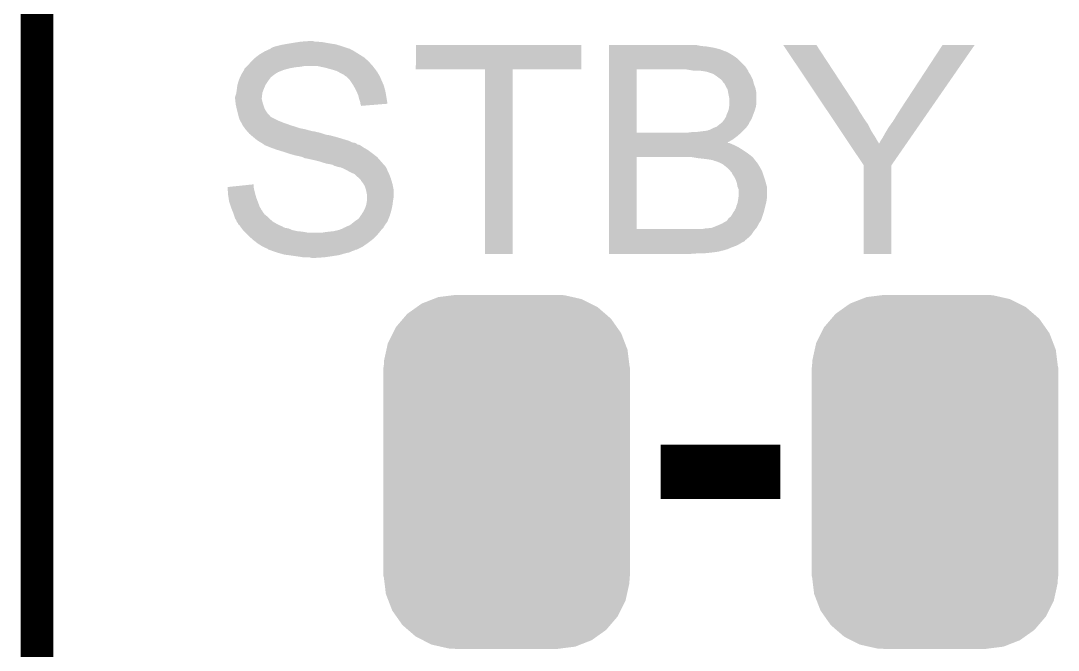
# Model space of a CAD drawing. Extents: x -4.2 to 27.1, y -3.9 to 55.1.
# Drawn here: x -1.346 to 3.496, y 22.333 to 25.269 of the extents above; entities that cross this region are included whole.
import ezdxf

# ---------------------------------------------------------------- set-up
doc = ezdxf.new("R2010")
doc.units = 0
doc.layers.get('0').update_dxf_attribs({"linetype": 'CONTINUOUS'})
for name, color, linetype in [('MCP2517FD_CLICK_GKO', 5, 'CONTINUOUS'), ('MCP2517FD_CLICK_GTO', 14, 'CONTINUOUS'), ('MCP2517FD_CLICK_GTS', 12, 'CONTINUOUS')]:
    doc.layers.add(name, color=color, linetype=linetype)

# ---------------------------------------------------------------- blocks, each defined once
blk = doc.blocks.new('CUSTOM_99')
for points in [[(-0.319526, 0.815068), (-0.250324, 0.823868), (0.308548, 0.815068), (0.269384, 0.823868)], [(-0.250324, 0.823868), (-0.23749, 0.8255), (0.269384, 0.823868), (0.23749, 0.8255)], [(-0.419776, 0.768546), (-0.39657, 0.785018), (0.42393, 0.768546), (0.391218, 0.785018)], [(-0.39657, 0.785018), (-0.343448, 0.805738), (0.391218, 0.785018), (0.350068, 0.805738)], [(-0.343448, 0.805738), (-0.319526, 0.815068), (0.350068, 0.805738), (0.308548, 0.815068)], [(-0.483376, 0.714526), (-0.464004, 0.73715), (0.486544, 0.714526), (0.460322, 0.73715)], [(-0.464004, 0.73715), (-0.419776, 0.768546), (0.460322, 0.73715), (0.42393, 0.768546)], [(-0.51779, 0.674334), (-0.483376, 0.714526), (0.514848, 0.674334), (0.486544, 0.714526)], [(-0.554702, 0.600332), (-0.53147, 0.64691), (0.552124, 0.600332), (0.534158, 0.64691)], [(-0.53147, 0.64691), (-0.51779, 0.674334), (0.534158, 0.64691), (0.514848, 0.674334)], [(-0.561454, 0.569754), (-0.554702, 0.600332), (0.563916, 0.569754), (0.552124, 0.600332)], [(-0.57253, 0.51958), (-0.561454, 0.569754), (0.570106, 0.51958), (0.563916, 0.569754)], [(-0.57531, -0.48768), (-0.57531, 0.48768), (0.57531, -0.48768), (0.57531, 0.48768)], [(-0.57404, 0.48768), (-0.57253, 0.51958), (0.57404, 0.48768), (0.570106, 0.51958)], [(-0.570104, -0.51958), (-0.57404, -0.48768), (0.57253, -0.51958), (0.57404, -0.48768)], [(-0.563916, -0.569754), (-0.570104, -0.51958), (0.561452, -0.569754), (0.57253, -0.51958)], [(-0.552122, -0.600332), (-0.563916, -0.569754), (0.554702, -0.600332), (0.561452, -0.569754)], [(-0.534158, -0.64691), (-0.552122, -0.600332), (0.531468, -0.64691), (0.554702, -0.600332)], [(-0.514846, -0.674334), (-0.534158, -0.64691), (0.51779, -0.674334), (0.531468, -0.64691)], [(-0.486544, -0.714526), (-0.514846, -0.674334), (0.483374, -0.714526), (0.51779, -0.674334)], [(-0.46032, -0.73715), (-0.486544, -0.714526), (0.464004, -0.73715), (0.483374, -0.714526)], [(-0.42393, -0.768546), (-0.46032, -0.73715), (0.419774, -0.768546), (0.464004, -0.73715)], [(-0.391216, -0.785018), (-0.42393, -0.768546), (0.39657, -0.785018), (0.419774, -0.768546)], [(-0.350068, -0.805738), (-0.391216, -0.785018), (0.343446, -0.805738), (0.39657, -0.785018)], [(-0.308546, -0.815068), (-0.350068, -0.805738), (0.319526, -0.815068), (0.343446, -0.805738)], [(-0.269384, -0.823868), (-0.308546, -0.815068), (0.250322, -0.823868), (0.319526, -0.815068)], [(-0.23749, -0.8255), (-0.269384, -0.823868), (0.23749, -0.8255), (0.250322, -0.823868)]]:
    blk.add_solid(points)

msp = doc.modelspace()

# ---------------------------------------------------------------- linework, layer by layer
at = {"layer": 'MCP2517FD_CLICK_GKO', "const_width": 0.1524}
msp.add_lwpolyline([(-1.27, -3.81), (-1.27, 37.80028)], dxfattribs=at)
at = {"layer": 'MCP2517FD_CLICK_GTO', "const_width": 0.254}
msp.add_lwpolyline([(1.64084, 23.1648), (2.19964, 23.1648)], dxfattribs=at)
at = {"layer": 'MCP2517FD_CLICK_GTO'}
for points in [[(-0.197106, 25.13076), (-0.185936, 25.135838), (0.203198, 25.13076), (0.193044, 25.135838)], [(-0.185936, 25.135838), (-0.180358, 25.138374), (0.193044, 25.135838), (0.190506, 25.138374)], [(-0.180358, 25.138374), (-0.180346, 25.13838), (0.190506, 25.138374), (0.187964, 25.13838)], [(-0.180346, 25.13838), (-0.18034, 25.138382), (0.187964, 25.13838), (0.187958, 25.138382)], [(-0.18034, 25.138382), (-0.177796, 25.140922), (0.187958, 25.138382), (0.180338, 25.140922)], [(-0.177796, 25.140922), (-0.167638, 25.146), (0.180338, 25.140922), (0.165102, 25.146)], [(-0.167638, 25.146), (-0.16002, 25.148538), (0.165102, 25.146), (0.157488, 25.148538)], [(-0.16002, 25.148538), (-0.160014, 25.14854), (0.157488, 25.148538), (0.15748, 25.14854)], [(-0.160014, 25.14854), (-0.12954, 25.15616), (0.15748, 25.14854), (0.132718, 25.15616)], [(-0.12954, 25.15616), (-0.11557, 25.1587), (0.132718, 25.15616), (0.124462, 25.1587)], [(-0.11557, 25.1587), (-0.1016, 25.16124), (0.124462, 25.1587), (0.107952, 25.16124)], [(-0.1016, 25.16124), (-0.08636, 25.16378), (0.107952, 25.16124), (0.09144, 25.16378)], [(-0.08636, 25.16378), (-0.07112, 25.16632), (0.09144, 25.16378), (0.07747, 25.16632)], [(-0.07112, 25.16632), (-0.054612, 25.16886), (0.07747, 25.16632), (0.0635, 25.16886)], [(-0.054612, 25.16886), (-0.038102, 25.1714), (0.0635, 25.16886), (0.03556, 25.1714)], [(-0.038102, 25.1714), (-0.00257, 25.173938), (0.025404, 25.1714), (0.017782, 25.173938)], [(-0.00257, 25.173938), (-0.002542, 25.17394), (0.017782, 25.173938), (-0.002542, 25.17394)], [(0.49784, 25.041882), (0.49786, 25.156138), (1.269978, 25.041882), (1.27, 25.156138)], [(0.49786, 25.156138), (0.497862, 25.15616), (1.27, 25.156138), (0.497862, 25.15616)], [(1.39956, 25.15108), (1.399562, 25.15616), (1.8288, 25.15108), (1.803402, 25.15616)], [(1.39956, 25.14854), (1.39956, 25.15108), (1.85674, 25.14854), (1.8288, 25.15108)], [(1.39956, 25.14346), (1.39956, 25.14854), (1.88722, 25.14346), (1.85674, 25.14854)], [(1.39956, 25.135838), (1.39956, 25.14346), (1.917702, 25.135838), (1.88722, 25.14346)], [(1.39956, 25.12568), (1.39956, 25.135838), (1.943104, 25.12568), (1.917702, 25.135838)], [(2.212386, 25.15615), (2.21238, 25.156156), (2.367284, 25.15615), (2.21238, 25.156156)], [(2.409676, 24.861516), (2.212386, 25.15615), (2.56032, 24.861516), (2.367284, 25.15615)], [(2.7686, 24.86914), (2.956546, 25.156124), (2.907714, 24.86914), (3.106396, 25.156124)], [(2.956546, 25.156124), (2.95657, 25.15616), (3.106396, 25.156124), (2.95657, 25.15616)], [(-0.26924, 25.07996), (-0.256538, 25.09266), (0.27686, 25.07996), (0.262348, 25.09266)], [(-0.256538, 25.09266), (-0.250008, 25.09774), (0.262348, 25.09266), (0.256542, 25.09774)], [(-0.250008, 25.09774), (-0.233678, 25.110442), (0.256542, 25.09774), (0.236218, 25.110442)], [(-0.233678, 25.110442), (-0.212512, 25.12314), (0.236218, 25.110442), (0.2159, 25.12314)], [(-0.212512, 25.12314), (-0.208278, 25.12568), (0.2159, 25.12314), (0.211666, 25.12568)], [(-0.208278, 25.12568), (-0.197106, 25.13076), (0.211666, 25.12568), (0.203198, 25.13076)], [(1.399558, 25.0571), (1.39956, 25.092658), (2.03454, 25.0571), (1.998982, 25.092658)], [(1.39956, 25.125678), (1.39956, 25.12568), (1.945644, 25.125678), (1.943104, 25.12568)], [(1.39956, 25.1206), (1.39956, 25.125678), (1.955798, 25.1206), (1.945644, 25.125678)], [(1.39956, 25.105362), (1.39956, 25.1206), (1.9812, 25.105362), (1.955798, 25.1206)], [(1.39956, 25.092658), (1.39956, 25.105362), (1.998982, 25.092658), (1.9812, 25.105362)], [(-0.309882, 25.02916), (-0.303788, 25.03932), (-0.144782, 25.02916), (-0.119382, 25.03932)], [(-0.303788, 25.03932), (-0.30226, 25.041864), (-0.119382, 25.03932), (-0.110054, 25.041864)], [(-0.30226, 25.041864), (-0.302254, 25.044406), (-0.110054, 25.041864), (-0.100732, 25.044406)], [(-0.302254, 25.044406), (-0.29972, 25.04694), (-0.100732, 25.044406), (-0.09144, 25.04694)], [(-0.29972, 25.04694), (-0.29464, 25.05202), (-0.09144, 25.04694), (-0.0635, 25.05202)], [(-0.29464, 25.05202), (-0.2921, 25.05456), (-0.0635, 25.05202), (-0.038098, 25.05456)], [(-0.2921, 25.05456), (-0.28956, 25.0571), (-0.038098, 25.05456), (-0.025402, 25.0571)], [(-0.28956, 25.0571), (-0.289558, 25.057102), (0.29718, 25.0571), (0.297178, 25.057102)], [(-0.289558, 25.057102), (-0.28448, 25.06218), (0.297178, 25.057102), (0.292666, 25.06218)], [(-0.28448, 25.06218), (-0.271782, 25.077418), (0.292666, 25.06218), (0.27912, 25.077418)], [(-0.271782, 25.077418), (-0.26924, 25.07996), (0.27912, 25.077418), (0.27686, 25.07996)], [(0.076202, 25.04948), (0.040638, 25.0571), (0.303106, 25.04948), (0.29718, 25.0571)], [(0.10414, 25.04186), (0.076202, 25.04948), (0.309032, 25.04186), (0.303106, 25.04948)], [(0.129538, 25.034242), (0.10414, 25.04186), (0.314956, 25.034242), (0.309032, 25.04186)], [(0.820398, 25.04186), (0.49784, 25.041882), (1.269978, 25.04186), (1.269978, 25.041882)], [(0.8204, 25.041838), (0.820398, 25.04186), (0.94996, 25.041838), (1.269978, 25.04186)], [(0.82042, 24.180822), (0.8204, 25.041838), (0.949938, 24.180822), (0.94996, 25.041838)], [(1.399552, 24.747242), (1.399558, 25.04186), (1.52908, 24.747242), (1.529102, 25.04186)], [(1.399558, 25.04186), (1.399558, 25.0571), (2.0447, 25.04186), (2.03454, 25.0571)], [(1.790702, 25.03678), (1.760222, 25.04186), (2.048086, 25.03678), (2.0447, 25.04186)], [(1.83642, 25.03424), (1.8161, 25.03678), (2.049778, 25.03424), (2.048086, 25.03678)], [(-0.329948, 24.98598), (-0.32766, 24.993602), (-0.19304, 24.98598), (-0.187324, 24.993602)], [(-0.32766, 24.993602), (-0.322018, 25.006298), (-0.187324, 24.993602), (-0.177802, 25.006298)], [(-0.322018, 25.006298), (-0.319758, 25.01138), (-0.177802, 25.006298), (-0.17018, 25.01138)], [(-0.319758, 25.01138), (-0.31863, 25.013918), (-0.17018, 25.01138), (-0.16764, 25.013918)], [(-0.31863, 25.013918), (-0.3175, 25.01646), (-0.16764, 25.013918), (-0.164252, 25.01646)], [(-0.3175, 25.01646), (-0.314454, 25.02154), (-0.164252, 25.01646), (-0.15748, 25.02154)], [(-0.314454, 25.02154), (-0.309882, 25.02916), (-0.15748, 25.02154), (-0.144782, 25.02916)], [(0.12955, 25.034236), (0.129538, 25.034242), (0.31496, 25.034236), (0.314956, 25.034242)], [(0.133988, 25.0317), (0.12955, 25.034236), (0.314982, 25.0317), (0.31496, 25.034236)], [(0.134012, 25.031686), (0.133988, 25.0317), (0.317506, 25.031686), (0.314982, 25.0317)], [(0.147322, 25.02408), (0.134012, 25.031686), (0.321312, 25.02408), (0.317506, 25.031686)], [(0.152398, 25.021542), (0.147322, 25.02408), (0.32258, 25.021542), (0.321312, 25.02408)], [(0.162556, 25.016462), (0.152398, 25.021542), (0.325628, 25.016462), (0.32258, 25.021542)], [(0.16764, 25.011382), (0.162556, 25.016462), (0.328676, 25.011382), (0.325628, 25.016462)], [(0.172716, 25.008842), (0.16764, 25.011382), (0.330198, 25.008842), (0.328676, 25.011382)], [(0.172722, 25.008838), (0.172716, 25.008842), (0.3302, 25.008838), (0.330198, 25.008842)], [(0.190498, 24.991062), (0.172722, 25.008838), (0.33782, 24.991062), (0.3302, 25.008838)], [(0.1905, 24.99106), (0.190498, 24.991062), (0.33782, 24.99106), (0.33782, 24.991062)], [(0.20574, 24.9682), (0.1905, 24.99106), (0.347982, 24.9682), (0.33782, 24.99106)], [(1.836444, 25.034236), (1.83642, 25.03424), (2.04978, 25.034236), (2.049778, 25.03424)], [(1.85166, 25.0317), (1.836444, 25.034236), (2.049784, 25.0317), (2.04978, 25.034236)], [(1.851684, 25.031694), (1.85166, 25.0317), (2.049784, 25.031694), (2.049784, 25.0317)], [(1.861818, 25.02916), (1.851684, 25.031694), (2.051474, 25.02916), (2.049784, 25.031694)], [(1.877052, 25.024082), (1.861818, 25.02916), (2.05486, 25.024082), (2.051474, 25.02916)], [(1.884684, 25.021538), (1.877052, 25.024082), (2.056388, 25.021538), (2.05486, 25.024082)], [(1.89992, 25.01138), (1.884684, 25.021538), (2.06248, 25.01138), (2.056388, 25.021538)], [(1.92024, 24.996138), (1.89992, 25.01138), (2.070102, 24.996138), (2.06248, 25.01138)], [(1.92786, 24.98852), (1.92024, 24.996138), (2.072008, 24.98852), (2.070102, 24.996138)], [(1.932942, 24.980898), (1.92786, 24.98852), (2.073912, 24.980898), (2.072008, 24.98852)], [(-0.339998, 24.932638), (-0.33782, 24.94788), (-0.21844, 24.932638), (-0.212726, 24.94788)], [(-0.33782, 24.94788), (-0.337186, 24.95296), (-0.212726, 24.94788), (-0.21082, 24.95296)], [(-0.337186, 24.95296), (-0.33528, 24.968202), (-0.21082, 24.95296), (-0.204288, 24.968202)], [(-0.33528, 24.968202), (-0.33452, 24.97074), (-0.204288, 24.968202), (-0.2032, 24.97074)], [(-0.33452, 24.97074), (-0.329948, 24.98598), (-0.2032, 24.97074), (-0.19304, 24.98598)], [(0.21844, 24.94534), (0.20574, 24.9682), (0.354216, 24.94534), (0.347982, 24.9682)], [(0.220698, 24.940262), (0.21844, 24.94534), (0.3556, 24.940262), (0.354216, 24.94534)], [(0.2286, 24.922482), (0.220698, 24.940262), (0.358834, 24.922482), (0.3556, 24.940262)], [(1.938022, 24.975818), (1.932942, 24.980898), (2.075182, 24.975818), (2.073912, 24.980898)], [(1.938022, 24.975816), (1.938022, 24.975818), (2.075184, 24.975816), (2.075182, 24.975818)], [(1.94564, 24.960582), (1.938022, 24.975816), (2.080896, 24.960582), (2.075184, 24.975816)], [(1.94869, 24.955498), (1.94564, 24.960582), (2.0828, 24.955498), (2.080896, 24.960582)], [(1.95326, 24.947878), (1.94869, 24.955498), (2.084324, 24.947878), (2.0828, 24.955498)], [(1.9558, 24.93264), (1.95326, 24.947878), (2.087372, 24.93264), (2.084324, 24.947878)], [(-0.34544, 24.909778), (-0.345438, 24.914862), (-0.22098, 24.909778), (-0.220416, 24.914862)], [(-0.34544, 24.902162), (-0.34544, 24.909778), (-0.22098, 24.902162), (-0.22098, 24.909778)], [(-0.345438, 24.902158), (-0.34544, 24.902162), (-0.22098, 24.902158), (-0.22098, 24.902162)], [(-0.345438, 24.914862), (-0.34036, 24.930102), (-0.220416, 24.914862), (-0.218722, 24.930102)], [(-0.343182, 24.881842), (-0.345438, 24.902158), (-0.2159, 24.881842), (-0.22098, 24.902158)], [(-0.34036, 24.930102), (-0.339998, 24.932638), (-0.218722, 24.930102), (-0.21844, 24.932638)], [(0.231142, 24.91232), (0.2286, 24.922482), (0.36068, 24.91232), (0.358834, 24.922482)], [(0.233682, 24.90216), (0.231142, 24.91232), (0.362366, 24.90216), (0.36068, 24.91232)], [(0.238758, 24.886922), (0.233682, 24.90216), (0.364894, 24.886922), (0.362366, 24.90216)], [(1.95631, 24.930098), (1.9558, 24.93264), (2.08788, 24.930098), (2.087372, 24.93264)], [(1.96088, 24.907238), (1.95631, 24.930098), (2.08788, 24.907238), (2.08788, 24.930098)], [(1.96088, 24.884378), (1.96088, 24.907238), (2.08788, 24.884378), (2.08788, 24.907238)], [(-0.3429, 24.879302), (-0.343182, 24.881842), (-0.215052, 24.879302), (-0.2159, 24.881842)], [(-0.340076, 24.8666), (-0.3429, 24.879302), (-0.21082, 24.8666), (-0.215052, 24.879302)], [(-0.33782, 24.85644), (-0.340076, 24.8666), (-0.206754, 24.85644), (-0.21082, 24.8666)], [(-0.337184, 24.853898), (-0.33782, 24.85644), (-0.205738, 24.853898), (-0.206754, 24.85644)], [(-0.333374, 24.838658), (-0.337184, 24.853898), (-0.195578, 24.838658), (-0.205738, 24.853898)], [(0.23876, 24.881838), (0.238758, 24.886922), (0.365736, 24.881838), (0.364894, 24.886922)], [(0.23876, 24.879306), (0.23876, 24.881838), (0.334644, 24.879306), (0.365736, 24.881838)], [(0.241294, 24.876766), (0.23876, 24.879306), (0.303456, 24.876766), (0.334644, 24.879306)], [(0.2413, 24.871704), (0.241294, 24.876766), (0.2413, 24.871704), (0.303456, 24.876766)], [(1.95326, 24.8412), (1.956644, 24.85136), (2.076448, 24.8412), (2.08026, 24.85136)], [(1.956644, 24.85136), (1.958338, 24.856438), (2.08026, 24.85136), (2.08171, 24.856438)], [(1.958338, 24.856438), (1.960152, 24.869138), (2.08171, 24.856438), (2.08534, 24.869138)], [(1.960152, 24.869138), (1.96088, 24.87422), (2.08534, 24.869138), (2.086186, 24.87422)], [(1.96088, 24.87422), (1.96088, 24.884378), (2.086186, 24.87422), (2.08788, 24.884378)], [(2.41138, 24.858974), (2.409676, 24.861516), (2.560326, 24.858974), (2.56032, 24.861516)], [(2.413078, 24.856436), (2.41138, 24.858974), (2.562862, 24.856436), (2.560326, 24.858974)], [(2.41988, 24.846278), (2.413078, 24.856436), (2.567942, 24.846278), (2.562862, 24.856436)], [(2.430084, 24.83104), (2.41988, 24.846278), (2.5781, 24.83104), (2.567942, 24.846278)], [(2.74574, 24.83358), (2.7686, 24.86914), (2.883096, 24.83358), (2.907714, 24.86914)], [(-0.330198, 24.825954), (-0.333374, 24.838658), (-0.18288, 24.825954), (-0.195578, 24.838658)], [(-0.329562, 24.823416), (-0.330198, 24.825954), (-0.182872, 24.823416), (-0.18288, 24.825954)], [(-0.328294, 24.81834), (-0.329562, 24.823416), (-0.175258, 24.81834), (-0.182872, 24.823416)], [(-0.32766, 24.815802), (-0.328294, 24.81834), (-0.170182, 24.815802), (-0.175258, 24.81834)], [(-0.32258, 24.8031), (-0.32766, 24.815802), (-0.14478, 24.8031), (-0.170182, 24.815802)], [(-0.32258, 24.803098), (-0.32258, 24.8031), (-0.144774, 24.803098), (-0.14478, 24.8031)], [(-0.316484, 24.79294), (-0.32258, 24.803098), (-0.119382, 24.79294), (-0.144774, 24.803098)], [(1.921504, 24.790396), (1.927858, 24.795478), (2.05232, 24.790396), (2.055494, 24.795478)], [(1.927858, 24.795478), (1.93548, 24.805638), (2.055494, 24.795478), (2.061842, 24.805638)], [(1.93548, 24.805638), (1.938018, 24.80818), (2.061842, 24.805638), (2.063432, 24.80818)], [(1.938018, 24.80818), (1.939288, 24.810718), (2.063432, 24.80818), (2.065018, 24.810718)], [(1.939288, 24.810718), (1.94056, 24.813258), (2.065018, 24.810718), (2.06597, 24.813258)], [(1.94056, 24.813258), (1.945638, 24.820876), (2.06597, 24.813258), (2.068826, 24.820876)], [(1.945638, 24.820876), (1.948178, 24.831038), (2.068826, 24.820876), (2.072638, 24.831038)], [(1.948178, 24.831038), (1.95326, 24.8412), (2.072638, 24.831038), (2.076448, 24.8412)], [(2.44369, 24.810722), (2.430084, 24.83104), (2.5908, 24.810722), (2.5781, 24.83104)], [(2.4607, 24.785318), (2.44369, 24.810722), (2.60858, 24.785318), (2.5908, 24.810722)], [(2.705098, 24.772618), (2.72542, 24.80056), (2.840892, 24.772618), (2.860236, 24.80056)], [(2.72542, 24.80056), (2.74574, 24.83358), (2.860236, 24.80056), (2.883096, 24.83358)], [(-0.31496, 24.790398), (-0.316484, 24.79294), (-0.111754, 24.790398), (-0.119382, 24.79294)], [(-0.31369, 24.78786), (-0.31496, 24.790398), (-0.10414, 24.78786), (-0.111754, 24.790398)], [(-0.30988, 24.780242), (-0.31369, 24.78786), (-0.083822, 24.780242), (-0.10414, 24.78786)], [(-0.30625, 24.77516), (-0.30988, 24.780242), (-0.06604, 24.77516), (-0.083822, 24.780242)], [(-0.300808, 24.76754), (-0.30625, 24.77516), (-0.043178, 24.76754), (-0.06604, 24.77516)], [(-0.29718, 24.76246), (-0.300808, 24.76754), (-0.01778, 24.76246), (-0.043178, 24.76754)], [(-0.29718, 24.762458), (-0.29718, 24.76246), (-0.017772, 24.762458), (-0.01778, 24.76246)], [(-0.290514, 24.75484), (-0.29718, 24.762458), (0.010162, 24.75484), (-0.017772, 24.762458)], [(-0.290512, 24.754838), (-0.290514, 24.75484), (0.012704, 24.754838), (0.010162, 24.75484)], [(-0.28829, 24.7523), (-0.290512, 24.754838), (0.017784, 24.7523), (0.012704, 24.754838)], [(-0.286068, 24.74976), (-0.28829, 24.7523), (0.03556, 24.74976), (0.025402, 24.7523)], [(-0.283844, 24.747218), (-0.286068, 24.74976), (0.04826, 24.747218), (0.03556, 24.74976)], [(-0.279402, 24.74214), (-0.283844, 24.747218), (0.063498, 24.74214), (0.04826, 24.747218)], [(1.399552, 24.74722), (1.399552, 24.747242), (1.767838, 24.74722), (1.52908, 24.747242)], [(1.399552, 24.74468), (1.399552, 24.74722), (2.01422, 24.74468), (2.016758, 24.74722)], [(1.767838, 24.74722), (1.78816, 24.74976), (2.016758, 24.74722), (2.019298, 24.74976)], [(1.805938, 24.74976), (1.84658, 24.75484), (2.019298, 24.74976), (2.024378, 24.75484)], [(1.84658, 24.75484), (1.861816, 24.757378), (2.024378, 24.75484), (2.026916, 24.757378)], [(1.861816, 24.757378), (1.864354, 24.759914), (2.026916, 24.757378), (2.029452, 24.759914)], [(1.864354, 24.759914), (1.869436, 24.75992), (2.029452, 24.759914), (2.029458, 24.75992)], [(1.869436, 24.75992), (1.88976, 24.77008), (2.029458, 24.75992), (2.039618, 24.77008)], [(1.88976, 24.77008), (1.902458, 24.77516), (2.039618, 24.77008), (2.043428, 24.77516)], [(1.902458, 24.77516), (1.908808, 24.78024), (2.043428, 24.77516), (2.04724, 24.78024)], [(1.908808, 24.78024), (1.918326, 24.787854), (2.04724, 24.78024), (2.052316, 24.787854)], [(1.918326, 24.787854), (1.921504, 24.790396), (2.052316, 24.787854), (2.05232, 24.790396)], [(2.481108, 24.75484), (2.4607, 24.785318), (2.623822, 24.75484), (2.60858, 24.785318)], [(2.499818, 24.7269), (2.481108, 24.75484), (2.6416, 24.7269), (2.623822, 24.75484)], [(2.677158, 24.724358), (2.68986, 24.74722), (2.807482, 24.724358), (2.823308, 24.74722)], [(2.68986, 24.74722), (2.705098, 24.772618), (2.823308, 24.74722), (2.840892, 24.772618)], [(-0.273474, 24.73706), (-0.279402, 24.74214), (0.078742, 24.73706), (0.063498, 24.74214)], [(-0.27051, 24.73452), (-0.273474, 24.73706), (0.096522, 24.73452), (0.078742, 24.73706)], [(-0.26162, 24.7269), (-0.27051, 24.73452), (0.125096, 24.7269), (0.096522, 24.73452)], [(-0.258572, 24.72436), (-0.26162, 24.7269), (0.13462, 24.72436), (0.125096, 24.7269)], [(-0.24638, 24.7142), (-0.258572, 24.72436), (0.16764, 24.7142), (0.13462, 24.72436)], [(-0.23876, 24.70912), (-0.24638, 24.7142), (0.18542, 24.70912), (0.16764, 24.7142)], [(-0.23114, 24.704038), (-0.23876, 24.70912), (0.195586, 24.704038), (0.18542, 24.70912)], [(-0.226908, 24.7015), (-0.23114, 24.704038), (0.200662, 24.7015), (0.195586, 24.704038)], [(-0.222668, 24.698958), (-0.226908, 24.7015), (0.215904, 24.698958), (0.200662, 24.7015)], [(-0.218438, 24.69642), (-0.222668, 24.698958), (0.21929, 24.69642), (0.215904, 24.698958)], [(1.39955, 24.70148), (1.399552, 24.714198), (1.95328, 24.70148), (1.97612, 24.714198)], [(1.39955, 24.69896), (1.39955, 24.70148), (1.955806, 24.69896), (1.95328, 24.70148)], [(1.39955, 24.698958), (1.39955, 24.69896), (1.960884, 24.698958), (1.955806, 24.69896)], [(1.39955, 24.69642), (1.39955, 24.698958), (1.96596, 24.69642), (1.960884, 24.698958)], [(1.399552, 24.72944), (1.399552, 24.74468), (1.996442, 24.72944), (2.01422, 24.74468)], [(1.399552, 24.714198), (1.399552, 24.72944), (1.97612, 24.714198), (1.996442, 24.72944)], [(2.520214, 24.69644), (2.499818, 24.7269), (2.6594, 24.69644), (2.6416, 24.7269)], [(2.6594, 24.69644), (2.661922, 24.698964), (2.788154, 24.69644), (2.789902, 24.698964)], [(2.661922, 24.698964), (2.667002, 24.709122), (2.789902, 24.698964), (2.796934, 24.709122)], [(2.667002, 24.709122), (2.677158, 24.724358), (2.796934, 24.709122), (2.807482, 24.724358)], [(-0.21082, 24.69134), (-0.218438, 24.69642), (0.226064, 24.69134), (0.21929, 24.69642)], [(-0.210816, 24.691338), (-0.21082, 24.69134), (0.231144, 24.691338), (0.226064, 24.69134)], [(-0.20828, 24.688804), (-0.210816, 24.691338), (0.236212, 24.688804), (0.231144, 24.691338)], [(-0.201916, 24.686258), (-0.20828, 24.688804), (0.241302, 24.686258), (0.236212, 24.688804)], [(-0.18288, 24.67864), (-0.201916, 24.686258), (0.252732, 24.67864), (0.241302, 24.686258)], [(-0.1759, 24.676102), (-0.18288, 24.67864), (0.256538, 24.676102), (0.252732, 24.67864)], [(-0.15494, 24.668478), (-0.1759, 24.676102), (0.26988, 24.668478), (0.256538, 24.676102)], [(-0.146688, 24.66594), (-0.15494, 24.668478), (0.27432, 24.66594), (0.26988, 24.668478)], [(-0.12192, 24.65832), (-0.146688, 24.66594), (0.28448, 24.65832), (0.27432, 24.66594)], [(-0.09906, 24.6507), (-0.12192, 24.65832), (0.29464, 24.6507), (0.28448, 24.65832)], [(-0.09144, 24.64816), (-0.09906, 24.6507), (0.297906, 24.64816), (0.29464, 24.6507)], [(1.39955, 24.6888), (1.39955, 24.69642), (1.98374, 24.6888), (1.96596, 24.69642)], [(1.39955, 24.67864), (1.39955, 24.6888), (2.004058, 24.67864), (1.98374, 24.6888)], [(1.39955, 24.66594), (1.39955, 24.67864), (2.02438, 24.66594), (2.004058, 24.67864)], [(1.39955, 24.6507), (1.39955, 24.66594), (2.04724, 24.6507), (2.02438, 24.66594)], [(1.39955, 24.63292), (1.39955, 24.6507), (2.0701, 24.63292), (2.04724, 24.6507)], [(2.588256, 24.594826), (2.520214, 24.69644), (2.717806, 24.594826), (2.788154, 24.69644)], [(-0.0635, 24.64054), (-0.09144, 24.64816), (0.307704, 24.64054), (0.297906, 24.64816)], [(-0.0508, 24.638), (-0.0635, 24.64054), (0.31097, 24.638), (0.307704, 24.64054)], [(-0.030482, 24.632922), (-0.0508, 24.638), (0.3175, 24.632922), (0.31097, 24.638)], [(-0.030478, 24.63292), (-0.030482, 24.632922), (0.317502, 24.63292), (0.3175, 24.632922)], [(-0.020324, 24.627842), (-0.030478, 24.63292), (0.321946, 24.627842), (0.317502, 24.63292)], [(-0.017782, 24.62784), (-0.020324, 24.627842), (0.321948, 24.62784), (0.321946, 24.627842)], [(0.02794, 24.61768), (-0.017782, 24.62784), (0.330836, 24.61768), (0.321948, 24.62784)], [(0.04826, 24.612598), (0.02794, 24.61768), (0.335282, 24.612598), (0.330836, 24.61768)], [(0.0635, 24.60752), (0.04826, 24.612598), (0.339726, 24.60752), (0.335282, 24.612598)], [(0.081278, 24.60244), (0.0635, 24.60752), (0.34417, 24.60244), (0.339726, 24.60752)], [(0.09652, 24.5999), (0.081278, 24.60244), (0.346392, 24.5999), (0.34417, 24.60244)], [(1.399542, 24.297662), (1.39955, 24.63292), (1.52908, 24.297662), (1.529102, 24.63292)], [(1.785634, 24.632918), (1.785622, 24.63292), (2.070102, 24.632918), (2.0701, 24.63292)], [(1.816098, 24.62784), (1.785634, 24.632918), (2.074052, 24.62784), (2.070102, 24.632918)], [(1.83896, 24.6253), (1.816098, 24.62784), (2.076028, 24.6253), (2.074052, 24.62784)], [(1.85928, 24.62276), (1.83896, 24.6253), (2.078004, 24.62276), (2.076028, 24.6253)], [(1.87452, 24.62022), (1.85928, 24.62276), (2.07998, 24.62022), (2.078004, 24.62276)], [(1.887222, 24.617678), (1.87452, 24.62022), (2.081958, 24.617678), (2.07998, 24.62022)], [(1.892304, 24.61514), (1.887222, 24.617678), (2.083932, 24.61514), (2.081958, 24.617678)], [(1.894844, 24.615138), (1.892304, 24.61514), (2.083934, 24.615138), (2.083932, 24.61514)], [(1.908388, 24.61006), (1.894844, 24.615138), (2.087882, 24.61006), (2.083934, 24.615138)], [(1.91516, 24.60752), (1.908388, 24.61006), (2.09042, 24.60752), (2.087882, 24.61006)], [(1.930396, 24.599902), (1.91516, 24.60752), (2.0955, 24.599902), (2.09042, 24.60752)], [(0.109218, 24.597362), (0.09652, 24.5999), (0.348612, 24.597362), (0.346392, 24.5999)], [(0.116836, 24.592282), (0.109218, 24.597362), (0.353058, 24.592282), (0.348612, 24.597362)], [(0.116844, 24.59228), (0.116836, 24.592282), (0.353058, 24.59228), (0.353058, 24.592282)], [(0.126994, 24.58974), (0.116844, 24.59228), (0.3556, 24.58974), (0.353058, 24.59228)], [(0.127, 24.589738), (0.126994, 24.58974), (0.355602, 24.589738), (0.3556, 24.58974)], [(0.13462, 24.587202), (0.127, 24.589738), (0.357292, 24.587202), (0.355602, 24.589738)], [(0.147318, 24.58466), (0.13462, 24.587202), (0.358988, 24.58466), (0.357292, 24.587202)], [(0.152396, 24.582122), (0.147318, 24.58466), (0.36068, 24.582122), (0.358988, 24.58466)], [(0.154936, 24.58212), (0.152396, 24.582122), (0.36068, 24.58212), (0.36068, 24.582122)], [(0.17526, 24.57196), (0.154936, 24.58212), (0.364744, 24.57196), (0.36068, 24.58212)], [(0.179706, 24.56942), (0.17526, 24.57196), (0.36576, 24.56942), (0.364744, 24.57196)], [(0.193038, 24.5618), (0.179706, 24.56942), (0.36957, 24.5618), (0.36576, 24.56942)], [(0.210816, 24.554182), (0.193038, 24.5618), (0.37338, 24.554182), (0.36957, 24.5618)], [(0.21082, 24.55418), (0.210816, 24.554182), (0.37338, 24.55418), (0.37338, 24.554182)], [(0.22098, 24.544022), (0.21082, 24.55418), (0.37719, 24.544022), (0.37338, 24.55418)], [(1.9304, 24.5999), (1.930396, 24.599902), (2.095502, 24.5999), (2.0955, 24.599902)], [(1.946276, 24.5872), (1.9304, 24.5999), (2.10312, 24.5872), (2.095502, 24.5999)], [(1.9558, 24.57958), (1.946276, 24.5872), (2.107474, 24.57958), (2.10312, 24.5872)], [(1.96342, 24.57196), (1.9558, 24.57958), (2.111828, 24.57196), (2.107474, 24.57958)], [(1.965116, 24.569418), (1.96342, 24.57196), (2.11328, 24.569418), (2.111828, 24.57196)], [(1.968502, 24.564338), (1.965116, 24.569418), (2.114974, 24.564338), (2.11328, 24.569418)], [(1.97358, 24.559254), (1.968502, 24.564338), (2.116668, 24.559254), (2.114974, 24.564338)], [(1.973584, 24.556714), (1.97358, 24.559254), (2.117516, 24.556714), (2.116668, 24.559254)], [(1.98374, 24.541478), (1.973584, 24.556714), (2.122594, 24.541478), (2.117516, 24.556714)], [(2.588258, 24.594816), (2.588256, 24.594826), (2.7178, 24.594816), (2.717806, 24.594826)], [(2.58826, 24.180822), (2.588258, 24.594816), (2.717778, 24.180822), (2.7178, 24.594816)], [(-0.38098, 24.49322), (-0.25908, 24.505896), (-0.25908, 24.49322), (-0.25908, 24.505896)], [(0.231138, 24.5364), (0.22098, 24.544022), (0.38005, 24.5364), (0.37719, 24.544022)], [(0.233678, 24.533862), (0.231138, 24.5364), (0.381, 24.533862), (0.38005, 24.5364)], [(0.241294, 24.526246), (0.233678, 24.533862), (0.383286, 24.526246), (0.381, 24.533862)], [(0.2413, 24.523706), (0.241294, 24.526246), (0.384048, 24.523706), (0.383286, 24.526246)], [(0.25146, 24.511), (0.2413, 24.523706), (0.38786, 24.511), (0.384048, 24.523706)], [(0.252984, 24.508462), (0.25146, 24.511), (0.38862, 24.508462), (0.38786, 24.511)], [(0.25908, 24.498302), (0.252984, 24.508462), (0.390652, 24.498302), (0.38862, 24.508462)], [(1.99136, 24.526238), (1.98374, 24.541478), (2.127674, 24.526238), (2.122594, 24.541478)], [(1.992208, 24.5237), (1.99136, 24.526238), (2.128518, 24.5237), (2.127674, 24.526238)], [(1.99644, 24.511), (1.992208, 24.5237), (2.131984, 24.511), (2.128518, 24.5237)], [(1.998982, 24.495758), (1.99644, 24.511), (2.13614, 24.495758), (2.131984, 24.511)], [(-0.380978, 24.493218), (-0.38098, 24.49322), (-0.25908, 24.493218), (-0.25908, 24.49322)], [(-0.38008, 24.48052), (-0.380978, 24.493218), (-0.25654, 24.48052), (-0.25908, 24.493218)], [(-0.37864, 24.4602), (-0.38008, 24.48052), (-0.25146, 24.4602), (-0.25654, 24.48052)], [(-0.37846, 24.457658), (-0.37864, 24.4602), (-0.250732, 24.457658), (-0.25146, 24.4602)], [(-0.376114, 24.44242), (-0.37846, 24.457658), (-0.24638, 24.44242), (-0.250732, 24.457658)], [(0.26416, 24.483058), (0.25908, 24.498302), (0.3937, 24.483058), (0.390652, 24.498302)], [(0.2667, 24.4729), (0.26416, 24.483058), (0.3937, 24.4729), (0.3937, 24.483058)], [(0.26924, 24.460202), (0.2667, 24.4729), (0.3937, 24.460202), (0.3937, 24.4729)], [(0.26924, 24.442418), (0.26924, 24.460202), (0.3937, 24.442418), (0.3937, 24.460202)], [(2.00406, 24.483056), (1.998982, 24.495758), (2.13614, 24.483056), (2.13614, 24.495758)], [(2.00406, 24.4475), (2.00406, 24.483056), (2.13614, 24.4475), (2.13614, 24.483056)], [(-0.37338, 24.42464), (-0.376114, 24.44242), (-0.239712, 24.42464), (-0.24638, 24.44242)], [(-0.365758, 24.401778), (-0.37338, 24.42464), (-0.23114, 24.401778), (-0.239712, 24.42464)], [(0.26162, 24.396702), (0.265006, 24.406862), (0.386362, 24.396702), (0.38862, 24.406862)], [(0.265006, 24.406862), (0.2667, 24.41194), (0.38862, 24.406862), (0.389254, 24.41194)], [(0.2667, 24.41194), (0.269238, 24.42718), (0.389254, 24.41194), (0.39116, 24.42718)], [(0.269238, 24.42718), (0.26924, 24.427182), (0.39116, 24.42718), (0.39116, 24.427182)], [(0.26924, 24.427182), (0.26924, 24.442418), (0.39116, 24.427182), (0.3937, 24.442418)], [(1.9939, 24.404318), (1.998978, 24.417018), (2.129154, 24.404318), (2.132328, 24.417018)], [(1.998978, 24.417018), (1.999994, 24.4221), (2.132328, 24.417018), (2.1336, 24.4221)], [(1.999994, 24.4221), (2.00152, 24.429722), (2.1336, 24.4221), (2.134688, 24.429722)], [(2.00152, 24.429722), (2.00297, 24.43988), (2.134688, 24.429722), (2.13614, 24.43988)], [(2.00297, 24.43988), (2.00406, 24.4475), (2.13614, 24.43988), (2.13614, 24.4475)], [(-0.36322, 24.394158), (-0.365758, 24.401778), (-0.226784, 24.394158), (-0.23114, 24.401778)], [(-0.359156, 24.384), (-0.36322, 24.394158), (-0.220978, 24.384), (-0.226784, 24.394158)], [(-0.358138, 24.381456), (-0.359156, 24.384), (-0.218438, 24.381456), (-0.220978, 24.384)], [(-0.356108, 24.37638), (-0.358138, 24.381456), (-0.215898, 24.37638), (-0.218438, 24.381456)], [(-0.35306, 24.36876), (-0.356108, 24.37638), (-0.210184, 24.36876), (-0.215898, 24.37638)], [(-0.352212, 24.366218), (-0.35306, 24.36876), (-0.208278, 24.366218), (-0.210184, 24.36876)], [(-0.348826, 24.35606), (-0.352212, 24.366218), (-0.19558, 24.35606), (-0.208278, 24.366218)], [(0.231142, 24.345902), (0.239606, 24.3586), (0.37084, 24.345902), (0.375922, 24.3586)], [(0.239606, 24.3586), (0.241302, 24.361142), (0.375922, 24.3586), (0.376684, 24.361142)], [(0.241302, 24.361142), (0.243842, 24.363684), (0.376684, 24.361142), (0.377446, 24.363684)], [(0.243842, 24.363684), (0.246382, 24.368762), (0.377446, 24.363684), (0.378968, 24.368762)], [(0.246382, 24.368762), (0.25146, 24.376382), (0.378968, 24.368762), (0.381254, 24.376382)], [(0.25146, 24.376382), (0.25527, 24.384002), (0.381254, 24.376382), (0.38354, 24.384002)], [(0.25527, 24.384002), (0.26162, 24.396702), (0.38354, 24.384002), (0.386362, 24.396702)], [(1.968496, 24.356058), (1.983736, 24.38145), (2.11497, 24.356058), (2.123434, 24.38145)], [(1.983736, 24.38145), (1.986258, 24.38146), (2.123434, 24.38145), (2.123438, 24.38146)], [(1.986258, 24.381462), (1.98628, 24.386536), (2.12344, 24.381462), (2.124708, 24.386536)], [(1.986258, 24.38146), (1.986258, 24.381462), (2.123438, 24.38146), (2.12344, 24.381462)], [(1.98628, 24.386536), (1.991358, 24.394156), (2.124708, 24.386536), (2.126612, 24.394156)], [(1.991358, 24.394156), (1.9939, 24.404318), (2.126612, 24.394156), (2.129154, 24.404318)], [(-0.34544, 24.3459), (-0.348826, 24.35606), (-0.18542, 24.3459), (-0.19558, 24.35606)], [(-0.343746, 24.34336), (-0.34544, 24.3459), (-0.18288, 24.34336), (-0.18542, 24.3459)], [(-0.340362, 24.338284), (-0.343746, 24.34336), (-0.176788, 24.338284), (-0.18288, 24.34336)], [(-0.33782, 24.330664), (-0.340362, 24.338284), (-0.167644, 24.330664), (-0.176788, 24.338284)], [(-0.337814, 24.330658), (-0.33782, 24.330664), (-0.167638, 24.330658), (-0.167644, 24.330664)], [(-0.332746, 24.325586), (-0.337814, 24.330658), (-0.158508, 24.325586), (-0.167638, 24.330658)], [(-0.33274, 24.320514), (-0.332746, 24.325586), (-0.149378, 24.320514), (-0.158508, 24.325586)], [(-0.327666, 24.317962), (-0.33274, 24.320514), (-0.144784, 24.317962), (-0.149378, 24.320514)], [(-0.327664, 24.31796), (-0.327666, 24.317962), (-0.144782, 24.31796), (-0.144784, 24.317962)], [(-0.32027, 24.307798), (-0.327664, 24.31796), (-0.12192, 24.307798), (-0.144782, 24.31796)], [(0.172712, 24.307796), (0.1778, 24.31034), (0.34798, 24.307796), (0.34976, 24.31034)], [(0.1778, 24.31034), (0.1905, 24.315422), (0.34976, 24.31034), (0.353316, 24.315422)], [(0.1905, 24.315422), (0.212722, 24.333198), (0.353316, 24.315422), (0.365758, 24.333198)], [(0.212722, 24.333198), (0.2159, 24.33574), (0.365758, 24.333198), (0.366774, 24.33574)], [(0.2159, 24.33574), (0.231142, 24.345902), (0.366774, 24.33574), (0.37084, 24.345902)], [(1.884682, 24.30526), (1.91008, 24.31542), (2.089402, 24.30526), (2.095498, 24.31542)], [(1.91008, 24.31542), (1.910084, 24.315422), (2.095498, 24.31542), (2.0955, 24.315422)], [(1.910084, 24.315422), (1.932936, 24.325578), (2.0955, 24.315422), (2.10058, 24.325578)], [(1.932936, 24.325578), (1.93548, 24.328118), (2.10058, 24.325578), (2.102272, 24.328118)], [(1.93548, 24.328118), (1.945636, 24.333198), (2.102272, 24.328118), (2.105658, 24.333198)], [(1.945636, 24.333198), (1.945638, 24.3332), (2.105658, 24.333198), (2.10566, 24.3332)], [(1.945638, 24.3332), (1.948176, 24.335738), (2.10566, 24.3332), (2.108196, 24.335738)], [(1.948176, 24.335738), (1.953258, 24.340818), (2.108196, 24.335738), (2.109888, 24.340818)], [(1.953258, 24.340818), (1.958338, 24.348438), (2.109888, 24.340818), (2.11243, 24.348438)], [(1.958338, 24.348438), (1.968496, 24.356058), (2.11243, 24.348438), (2.11497, 24.356058)], [(-0.318424, 24.30526), (-0.32027, 24.307798), (-0.119374, 24.30526), (-0.12192, 24.307798)], [(-0.318422, 24.305258), (-0.318424, 24.30526), (-0.116836, 24.305258), (-0.119374, 24.30526)], [(-0.316576, 24.30272), (-0.318422, 24.305258), (-0.111758, 24.30272), (-0.116836, 24.305258)], [(-0.314728, 24.300178), (-0.316576, 24.30272), (-0.096518, 24.300178), (-0.111758, 24.30272)], [(-0.309186, 24.29256), (-0.314728, 24.300178), (-0.078738, 24.29256), (-0.096518, 24.300178)], [(-0.30734, 24.290022), (-0.309186, 24.29256), (-0.067316, 24.290022), (-0.078738, 24.29256)], [(-0.304798, 24.28748), (-0.30734, 24.290022), (-0.055878, 24.28748), (-0.067316, 24.290022)], [(-0.302258, 24.28494), (-0.304798, 24.28748), (-0.03048, 24.28494), (-0.055878, 24.28748)], [(-0.297178, 24.27986), (-0.302258, 24.28494), (-0.002538, 24.27986), (-0.03048, 24.28494)], [(-0.28702, 24.269702), (-0.297178, 24.27986), (0.317502, 24.269702), (0.325966, 24.27986)], [(-0.28448, 24.26716), (-0.28702, 24.269702), (0.314958, 24.26716), (0.317502, 24.269702)], [(-0.267334, 24.25192), (-0.28448, 24.26716), (0.299718, 24.25192), (0.314958, 24.26716)], [(0.055882, 24.27986), (0.07112, 24.2824), (0.325966, 24.27986), (0.328082, 24.2824)], [(0.07112, 24.2824), (0.09144, 24.28494), (0.328082, 24.2824), (0.3302, 24.28494)], [(0.09144, 24.28494), (0.1143, 24.28748), (0.3302, 24.28494), (0.33223, 24.28748)], [(0.1143, 24.28748), (0.137162, 24.292562), (0.33223, 24.28748), (0.336296, 24.292562)], [(0.137162, 24.292562), (0.150692, 24.297638), (0.336296, 24.292562), (0.340358, 24.297638)], [(0.150692, 24.297638), (0.15748, 24.300184), (0.340358, 24.297638), (0.342904, 24.300184)], [(0.15748, 24.300184), (0.160024, 24.30272), (0.342904, 24.300184), (0.34544, 24.30272)], [(0.160024, 24.30272), (0.167622, 24.305254), (0.34544, 24.30272), (0.347974, 24.305254)], [(0.167622, 24.305254), (0.16764, 24.30526), (0.347974, 24.305254), (0.347974, 24.30526)], [(0.16764, 24.30526), (0.172712, 24.307796), (0.347974, 24.30526), (0.34798, 24.307796)], [(1.39954, 24.257), (1.399542, 24.272238), (2.04978, 24.257), (2.065018, 24.272238)], [(1.399542, 24.29764), (1.399542, 24.297662), (1.836418, 24.29764), (1.52908, 24.297662)], [(1.399542, 24.28748), (1.399542, 24.29764), (2.07518, 24.28748), (2.083646, 24.29764)], [(1.399542, 24.272238), (1.399542, 24.28748), (2.065018, 24.272238), (2.07518, 24.28748)], [(1.836418, 24.29764), (1.849118, 24.30018), (2.083646, 24.29764), (2.085762, 24.30018)], [(1.861816, 24.30018), (1.866896, 24.302718), (2.085762, 24.30018), (2.087878, 24.302718)], [(1.866896, 24.302718), (1.877056, 24.30272), (2.087878, 24.302718), (2.08788, 24.30272)], [(1.877056, 24.30272), (1.884682, 24.30526), (2.08788, 24.30272), (2.089402, 24.30526)], [(-0.26162, 24.24684), (-0.267334, 24.25192), (0.293186, 24.24684), (0.299718, 24.25192)], [(-0.24529, 24.23414), (-0.26162, 24.24684), (0.27686, 24.23414), (0.293186, 24.24684)], [(-0.23876, 24.22906), (-0.24529, 24.23414), (0.269602, 24.22906), (0.27686, 24.23414)], [(-0.218438, 24.21636), (-0.23876, 24.22906), (0.251458, 24.21636), (0.269602, 24.22906)], [(-0.2032, 24.20874), (-0.218438, 24.21636), (0.236216, 24.20874), (0.251458, 24.21636)], [(1.39954, 24.244292), (1.39954, 24.257), (2.03454, 24.244292), (2.04978, 24.257)], [(1.39954, 24.241754), (1.39954, 24.244292), (2.034526, 24.241754), (2.03454, 24.244292)], [(1.39954, 24.23414), (1.39954, 24.241754), (2.019302, 24.23414), (2.034526, 24.241754)], [(1.39954, 24.22652), (1.39954, 24.23414), (2.0066, 24.22652), (2.019302, 24.23414)], [(1.39954, 24.2189), (1.39954, 24.22652), (1.99136, 24.2189), (2.0066, 24.22652)], [(1.39954, 24.21128), (1.39954, 24.2189), (1.97104, 24.21128), (1.99136, 24.2189)], [(-0.195584, 24.2062), (-0.2032, 24.20874), (0.231136, 24.2062), (0.236216, 24.20874)], [(-0.190506, 24.201126), (-0.195584, 24.2062), (0.220988, 24.201126), (0.231136, 24.2062)], [(-0.187964, 24.20112), (-0.190506, 24.201126), (0.220976, 24.20112), (0.220988, 24.201126)], [(-0.187946, 24.201114), (-0.187964, 24.20112), (0.215894, 24.201114), (0.220976, 24.20112)], [(-0.18085, 24.19858), (-0.187946, 24.201114), (0.213356, 24.19858), (0.215894, 24.201114)], [(-0.166624, 24.1935), (-0.18085, 24.19858), (0.19812, 24.1935), (0.213356, 24.19858)], [(-0.1524, 24.18842), (-0.166624, 24.1935), (0.18796, 24.18842), (0.19812, 24.1935)], [(-0.152392, 24.188418), (-0.1524, 24.18842), (0.187958, 24.188418), (0.18796, 24.18842)], [(-0.13462, 24.18334), (-0.152392, 24.188418), (0.165102, 24.18334), (0.187958, 24.188418)], [(-0.116842, 24.17826), (-0.13462, 24.18334), (0.148166, 24.17826), (0.165102, 24.18334)], [(-0.09779, 24.17572), (-0.116842, 24.17826), (0.1397, 24.17572), (0.148166, 24.17826)], [(-0.07874, 24.17318), (-0.09779, 24.17572), (0.12319, 24.17318), (0.1397, 24.17572)], [(-0.06096, 24.17064), (-0.07874, 24.17318), (0.10668, 24.17064), (0.12319, 24.17318)], [(-0.04318, 24.1681), (-0.06096, 24.17064), (0.0889, 24.1681), (0.10668, 24.17064)], [(-0.027942, 24.16556), (-0.04318, 24.1681), (0.07112, 24.16556), (0.0889, 24.1681)], [(0.010158, 24.16302), (-0.000002, 24.16556), (0.033022, 24.16302), (0.07112, 24.16556)], [(0.949938, 24.1808), (0.82042, 24.180822), (0.949938, 24.1808), (0.949938, 24.180822)], [(1.39954, 24.203658), (1.39954, 24.21128), (1.95326, 24.203658), (1.97104, 24.21128)], [(1.39954, 24.19604), (1.39954, 24.203658), (1.927858, 24.19604), (1.95326, 24.203658)], [(1.39954, 24.196038), (1.39954, 24.19604), (1.925318, 24.196038), (1.927858, 24.19604)], [(1.39954, 24.1935), (1.39954, 24.196038), (1.9177, 24.1935), (1.925318, 24.196038)], [(1.39954, 24.19096), (1.39954, 24.1935), (1.90246, 24.19096), (1.9177, 24.1935)], [(1.39954, 24.18842), (1.39954, 24.19096), (1.88468, 24.18842), (1.90246, 24.19096)], [(1.39954, 24.18588), (1.39954, 24.18842), (1.86182, 24.18588), (1.88468, 24.18842)], [(1.39954, 24.18334), (1.39954, 24.18588), (1.833882, 24.18334), (1.86182, 24.18588)], [(1.39954, 24.180822), (1.39954, 24.18334), (1.770688, 24.180822), (1.80594, 24.18334)], [(1.770382, 24.1808), (1.39954, 24.180822), (1.770382, 24.1808), (1.770688, 24.180822)], [(2.717778, 24.1808), (2.58826, 24.180822), (2.717778, 24.1808), (2.717778, 24.180822)]]:
    msp.add_solid(points, dxfattribs=at)

# ---------------------------------------------------------------- block references
at = {"layer": 'MCP2517FD_CLICK_GTS'}
for p in [(0.92202, 23.1648), (2.921, 23.1648)]:
    msp.add_blockref('CUSTOM_99', p, dxfattribs=at)

doc.saveas('drawing.dxf')
